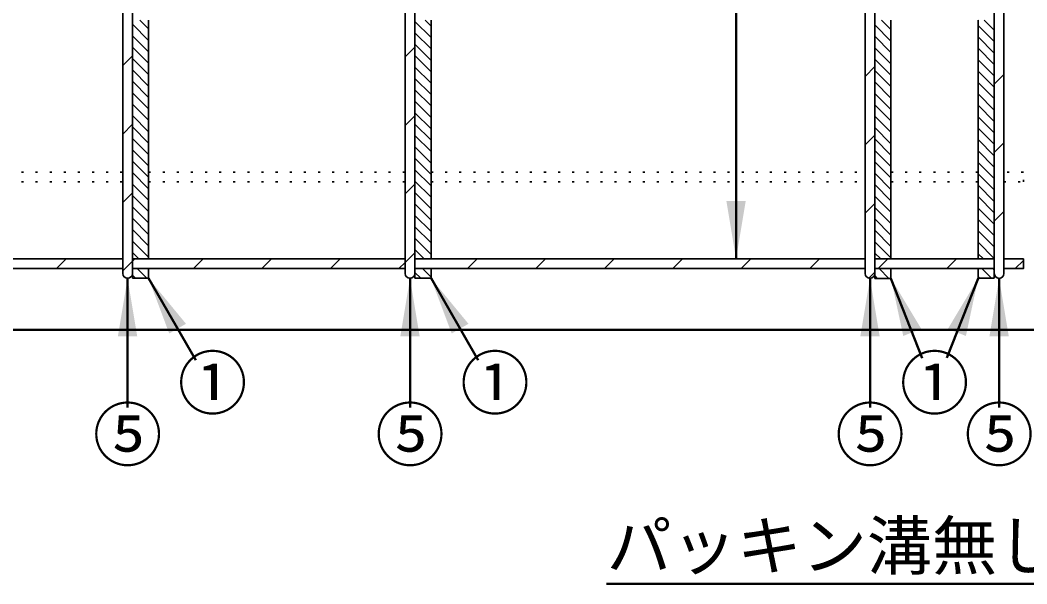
# Model space of a CAD drawing. Units: millimetres, scale not verified. Extents: x -2102 to 2102, y -1485 to 1485.
# Drawn here: x 1164 to 1787, y 302 to 652 of the extents above; entities that cross this region are included whole.
import ezdxf
from ezdxf.enums import TextEntityAlignment as Align

# ---------------------------------------------------------------- set-up
doc = ezdxf.new("R2010")
doc.units = ezdxf.units.MM
doc.header["$LTSCALE"] = 5
doc.linetypes.add('DOTTED', pattern=[1.75, 0.25, -1.5])
doc.layers.add('0-0_V-nasSTD', color=7, linetype='Continuous', lineweight=35)
doc.layers.add('0-1_0', color=7, linetype='Continuous', lineweight=50)
doc.styles.add('ＭＳ ゴシック', font='')
doc.styles.get('ＭＳ ゴシック').set_extended_font_data('MS Gothic')

msp = doc.modelspace()

# ---------------------------------------------------------------- linework, layer by layer
at = {"layer": '0-0_V-nasSTD', "lineweight": 50}
for p, q in [((1607.176, 1038.792), (1607.176, 503.792)), ((1230.176, 411.842), (1230.176, 491.792)), ((1272.466, 441.06), (1243.176, 491.792)), ((1405.176, 411.842), (1405.176, 491.792)), ((1447.466, 441.06), (1418.176, 491.792)), ((1690.176, 411.783), (1690.176, 491.783)), ((1722.582, 442.421), (1703.176, 491.783)), ((1737.817, 442.537), (1757.176, 491.783)), ((1770.176, 411.783), (1770.176, 491.783))]:
    msp.add_line(p, q, dxfattribs=at)
at = {"layer": '0-0_V-nasSTD'}
for p, q in [((1233.176, 649.232), (1243.176, 639.232)), ((1237.687, 651.792), (1243.176, 646.303)), ((1408.176, 651.009), (1418.176, 641.009)), ((1414.464, 651.792), (1418.176, 648.08)), ((1693.176, 648.851), (1703.176, 638.851)), ((1697.307, 651.792), (1703.176, 645.922)), ((1757.176, 651.792), (1757.176, 556.913)), ((1760.946, 651.792), (1767.176, 645.562)), ((1408.176, 643.937), (1418.176, 633.937)), ((1757.176, 648.491), (1767.176, 638.491)), ((1233.176, 642.161), (1243.176, 632.161)), ((1408.176, 636.866), (1418.176, 626.866)), ((1693.176, 641.78), (1703.176, 631.78)), ((1757.176, 641.42), (1767.176, 631.42)), ((1233.176, 635.09), (1243.176, 625.09)), ((1693.176, 634.709), (1703.176, 624.709)), ((1757.176, 634.349), (1767.176, 624.349)), ((1233.176, 628.019), (1243.176, 618.019)), ((1408.176, 629.795), (1418.176, 619.795)), ((1693.176, 627.638), (1703.176, 617.638)), ((1757.176, 627.278), (1767.176, 617.278)), ((1233.176, 620.948), (1243.176, 610.948)), ((1408.176, 622.724), (1418.176, 612.724)), ((1693.176, 620.567), (1703.176, 610.567)), ((1757.176, 620.207), (1767.176, 610.207)), ((1233.176, 613.877), (1243.176, 603.877)), ((1408.176, 615.653), (1418.176, 605.653)), ((1693.176, 613.496), (1703.176, 603.496)), ((1757.176, 613.136), (1767.176, 603.136)), ((1233.176, 606.805), (1243.176, 596.805)), ((1408.176, 608.582), (1418.176, 598.582)), ((1693.176, 606.425), (1703.176, 596.425)), ((1757.176, 606.064), (1767.176, 596.064)), ((1233.176, 599.734), (1243.176, 589.734)), ((1408.176, 601.511), (1418.176, 591.511)), ((1693.176, 599.354), (1703.176, 589.354)), ((1757.176, 598.993), (1767.176, 588.993)), ((1233.176, 592.663), (1243.176, 582.663)), ((1408.176, 594.44), (1418.176, 584.44)), ((1408.176, 587.369), (1418.176, 577.369)), ((1693.176, 592.283), (1703.176, 582.283)), ((1757.176, 591.922), (1767.176, 581.922)), ((1233.176, 585.592), (1243.176, 575.592)), ((1408.176, 580.298), (1418.176, 570.298)), ((1693.176, 585.212), (1703.176, 575.212)), ((1757.176, 584.851), (1767.176, 574.851)), ((1233.176, 578.521), (1243.176, 568.521)), ((1693.176, 578.141), (1703.176, 568.141)), ((1757.176, 577.78), (1767.176, 567.78)), ((1233.176, 571.45), (1243.176, 561.45)), ((1408.176, 573.227), (1418.176, 563.227)), ((1693.176, 571.07), (1703.176, 561.07)), ((1757.176, 570.709), (1767.176, 560.709)), ((1233.176, 564.379), (1243.176, 554.379)), ((1408.176, 566.156), (1418.176, 556.156)), ((1693.176, 563.998), (1703.176, 553.998)), ((1757.176, 563.638), (1767.176, 553.638)), ((1233.176, 557.308), (1243.176, 547.308)), ((1408.176, 559.085), (1418.176, 549.085)), ((1693.176, 556.927), (1703.176, 546.927)), ((1757.176, 556.567), (1767.176, 546.567)), ((1233.176, 550.237), (1243.176, 540.237)), ((1408.176, 552.014), (1418.176, 542.014)), ((1693.176, 549.856), (1703.176, 539.856)), ((1757.176, 549.496), (1767.176, 539.496)), ((1233.176, 543.166), (1243.176, 533.166)), ((1408.176, 544.943), (1418.176, 534.943)), ((1693.176, 542.785), (1703.176, 532.785)), ((1408.176, 537.871), (1418.176, 527.871)), ((1757.176, 542.425), (1767.176, 532.425)), ((1233.176, 536.095), (1243.176, 526.095)), ((1408.176, 530.8), (1418.176, 520.8)), ((1693.176, 535.714), (1703.176, 525.714)), ((1757.176, 535.354), (1767.176, 525.354)), ((1233.176, 529.024), (1243.176, 519.024)), ((1693.176, 528.643), (1703.176, 518.643)), ((1757.176, 528.283), (1767.176, 518.283)), ((1233.176, 521.953), (1243.176, 511.953)), ((1408.176, 523.729), (1418.176, 513.729)), ((1693.176, 521.572), (1703.176, 511.572)), ((1757.176, 521.212), (1767.176, 511.212)), ((1233.176, 514.882), (1243.176, 504.882)), ((1408.176, 516.658), (1418.176, 506.658)), ((1693.176, 514.501), (1703.176, 504.501)), ((1757.176, 514.141), (1767.176, 504.141)), ((1233.176, 507.811), (1237.195, 503.792)), ((1408.176, 509.587), (1413.971, 503.792)), ((1693.176, 507.43), (1696.814, 503.792)), ((1757.176, 507.07), (1760.454, 503.792)), ((1233.176, 494.792), (1233.176, 491.792)), ((1233.176, 493.668), (1235.053, 491.792)), ((1236.124, 497.792), (1242.124, 491.792)), ((1243.176, 491.792), (1243.176, 497.792)), ((1408.176, 495.445), (1411.829, 491.792)), ((1408.176, 494.792), (1408.176, 491.792)), ((1412.9, 497.792), (1418.176, 492.516)), ((1418.176, 491.792), (1418.176, 497.792)), ((1693.176, 493.288), (1694.681, 491.783)), ((1695.743, 497.792), (1701.752, 491.783)), ((1702.814, 497.792), (1703.176, 497.43)), ((1757.176, 497.792), (1757.176, 491.792)), ((1757.176, 492.927), (1758.312, 491.792)), ((1759.383, 497.792), (1765.383, 491.792)), ((1766.454, 497.792), (1767.176, 497.07)), ((1233.176, 491.792), (1243.176, 491.792)), ((1408.176, 491.792), (1418.176, 491.792)), ((1757.176, 491.792), (1767.176, 491.792))]:
    msp.add_line(p, q, dxfattribs=at)
for points in [[(1243.176, 503.792), (1243.176, 550.913), (1243.176, 554.8), (1243.176, 556.913), (1243.176, 651.792)], [(1418.176, 503.792), (1418.176, 550.913), (1418.176, 556.913), (1418.176, 651.792)], [(1703.176, 503.783), (1703.176, 550.913), (1703.176, 556.913), (1703.176, 651.783)], [(1757.176, 556.913), (1757.176, 550.913), (1757.176, 503.792)], [(1693.176, 494.783), (1693.176, 491.783), (1703.176, 491.783), (1703.176, 497.783)]]:
    msp.add_lwpolyline(points, dxfattribs=at)
for points in [[(1601.176, 539.792), (1607.176, 503.792), (1613.176, 539.792)], [(1224.176, 455.792), (1230.176, 491.792), (1236.176, 455.792)], [(1243.176, 491.792), (1255.98, 457.615), (1266.372, 463.615)], [(1399.176, 455.792), (1405.176, 491.792), (1411.176, 455.792)], [(1418.176, 491.792), (1430.98, 457.615), (1441.372, 463.615)], [(1684.176, 455.783), (1690.176, 491.783), (1696.176, 455.783)], [(1703.176, 491.783), (1710.763, 456.084), (1716.347, 458.279)], [(1703.176, 491.783), (1716.347, 458.279), (1721.931, 460.474)], [(1738.421, 460.474), (1744.005, 458.279), (1757.176, 491.783)], [(1744.005, 458.279), (1749.589, 456.084), (1757.176, 491.783)], [(1764.176, 455.783), (1770.176, 491.783), (1776.176, 455.783)]]:
    msp.add_solid(points, dxfattribs=at)
at = {"layer": '0-1_0', "lineweight": 35}
for p, q in [((1227.176, 964.792), (1227.176, 494.792)), ((1233.176, 964.792), (1233.176, 494.792)), ((1402.176, 964.792), (1402.176, 494.792)), ((1408.176, 964.792), (1408.176, 494.792)), ((1687.176, 964.783), (1687.176, 494.783)), ((1693.176, 964.783), (1693.176, 494.783)), ((1767.176, 964.783), (1767.176, 494.783)), ((1773.176, 964.783), (1773.176, 494.783)), ((1243.176, 651.792), (1243.176, 503.792)), ((1418.176, 651.792), (1418.176, 503.792)), ((1703.176, 651.783), (1703.176, 503.783)), ((1757.176, 503.792), (1757.176, 651.792)), ((1757.362, 651.792), (1757.176, 651.607)), ((1408.176, 634.947), (1402.176, 628.947)), ((1233.176, 629.653), (1227.176, 623.653)), ((1693.176, 622.962), (1687.176, 616.962)), ((1773.176, 618.109), (1767.176, 612.109)), ((1233.176, 587.226), (1227.176, 581.226)), ((1408.176, 592.521), (1402.176, 586.521)), ((1693.176, 580.536), (1687.176, 574.536)), ((1773.176, 575.683), (1767.176, 569.683)), ((1408.176, 550.094), (1402.176, 544.094)), ((1233.176, 544.8), (1227.176, 538.8)), ((1693.176, 538.109), (1687.176, 532.109)), ((1773.176, 533.257), (1767.176, 527.257)), ((1408.176, 507.668), (1402.176, 501.668)), ((1138.176, 503.792), (1227.176, 503.792)), ((1186.169, 497.792), (1192.169, 503.792)), ((1233.176, 502.373), (1227.176, 496.373)), ((1233.176, 503.792), (1402.176, 503.792)), ((1234.595, 503.792), (1233.176, 502.373)), ((1271.021, 497.792), (1277.021, 503.792)), ((1313.448, 497.792), (1319.448, 503.792)), ((1355.874, 497.792), (1361.874, 503.792)), ((1398.301, 497.792), (1402.176, 501.668)), ((1408.176, 503.792), (1687.176, 503.792)), ((1440.727, 497.792), (1446.727, 503.792)), ((1483.154, 497.792), (1489.154, 503.792)), ((1525.58, 497.792), (1531.58, 503.792)), ((1568.006, 497.792), (1574.006, 503.792)), ((1610.433, 497.792), (1616.433, 503.792)), ((1652.859, 497.792), (1658.859, 503.792)), ((1693.176, 503.792), (1767.176, 503.792)), ((1701.286, 503.792), (1695.286, 497.792)), ((1737.712, 497.792), (1743.712, 503.792)), ((1785.176, 502.83), (1780.138, 497.792)), ((1138.176, 497.792), (1227.176, 497.792)), ((1233.176, 497.792), (1402.176, 497.792)), ((1243.176, 497.792), (1243.176, 491.792)), ((1408.176, 497.792), (1687.176, 497.792)), ((1418.176, 497.792), (1418.176, 491.792)), ((1447.798, 497.792), (1447.798, 497.792)), ((1461.94, 497.792), (1461.94, 497.792)), ((1476.082, 497.792), (1476.082, 497.792)), ((1511.438, 497.792), (1511.438, 497.792)), ((1525.58, 497.792), (1525.58, 497.792)), ((1693.176, 495.683), (1689.383, 491.89)), ((1693.176, 497.792), (1767.176, 497.792)), ((1703.176, 497.783), (1703.176, 491.783)), ((1757.176, 497.792), (1757.176, 491.792)), ((1767.176, 494.783), (1767.176, 491.792)), ((1233.176, 491.792), (1243.176, 491.792)), ((1233.176, 491.792), (1243.176, 491.792)), ((1408.176, 491.792), (1418.176, 491.792)), ((1408.176, 491.792), (1418.176, 491.792)), ((1693.176, 491.783), (1703.176, 491.783)), ((1693.176, 491.783), (1703.176, 491.783)), ((1757.176, 491.792), (1767.176, 491.792)), ((1757.176, 491.792), (1767.176, 491.792)), ((1767.067, 491.792), (1767.176, 491.901))]:
    msp.add_line(p, q, dxfattribs=at)
at = {"layer": '0-1_0', "linetype": 'DOTTED', "lineweight": 35}
for p, q in [((1138.176, 557.616), (1227.176, 557.616)), ((1243.176, 557.616), (1402.176, 557.616)), ((1418.176, 557.616), (1687.176, 557.616)), ((1703.176, 557.616), (1757.176, 557.616)), ((1138.176, 551.616), (1227.176, 551.616)), ((1243.176, 551.616), (1402.176, 551.616)), ((1418.176, 551.616), (1687.176, 551.616)), ((1703.176, 551.616), (1757.176, 551.616))]:
    msp.add_line(p, q, dxfattribs=at)
at = {"layer": '0-1_0'}
for p, q in [((1071.676, 459.792), (1810.176, 459.792)), ((1526.969, 302.465), (1810.176, 302.465))]:
    msp.add_line(p, q, dxfattribs=at)
at = {"layer": '0-1_0', "linetype": 'DOTTED', "lineweight": 35}
msp.add_lwpolyline([(1773.176, 551.616), (1785.176, 551.616), (1785.176, 557.616), (1773.176, 557.616)], dxfattribs=at)
at = {"layer": '0-1_0', "lineweight": 35}
msp.add_lwpolyline([(1773.176, 497.792), (1785.176, 497.792), (1785.176, 503.792), (1773.176, 503.792)], dxfattribs=at)
for centre in [(1230.176, 494.792), (1405.176, 494.792), (1690.176, 494.783), (1770.176, 494.783)]:
    msp.add_arc(centre, 3, 180, 0, dxfattribs=at)

# ---------------------------------------------------------------- texts
at = {"layer": '0-0_V-nasSTD', "style": 'ＭＳ ゴシック'}
for s, height, p in [('①', 31.67, (1261.229, 401.511)), ('①', 31.67, (1436.229, 401.511)), ('①', 31.67, (1708.576, 401.502)), ('⑤', 31.67, (1208.613, 369.492)), ('⑤', 31.67, (1383.613, 369.492)), ('⑤', 31.67, (1668.613, 369.483)), ('⑤', 31.67, (1748.613, 369.483)), ('パッキン溝無し', 29.56, (1526.969, 302.465))]:
    msp.add_text(s, height=height, dxfattribs=at).set_placement(p, align=Align.BOTTOM_LEFT)

doc.saveas('drawing.dxf')
